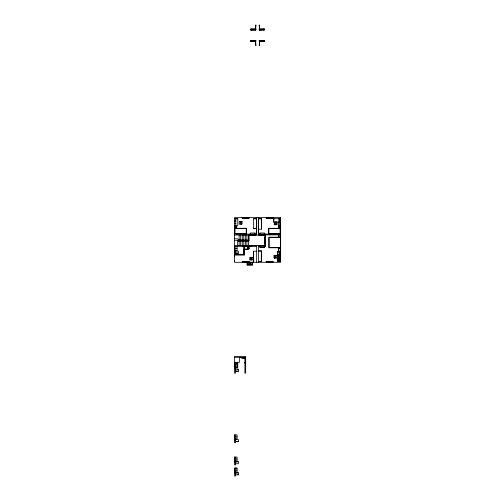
<?xml version="1.0" encoding="UTF-8"?>
<svg xmlns="http://www.w3.org/2000/svg" width="501" height="501" viewBox="0 0 501 501"><rect width="100%" height="100%" fill="white"/><g stroke="black" fill="none" stroke-linecap="round" stroke-linejoin="round"><path stroke-width="0.75" d="M256.65 235.038L256.65 217.584L256.65 234.28M258.366 262.299L258.366 245.565L258.366 246.505L265.455 246.505L265.455 234.869L280.641 234.869M255.604 40.882L255.598 41.552L255.604 40.882L251.114 40.882L251.114 41.552L251.17 40.5M259.531 29.697L259.531 29.033L259.531 29.697L264.014 29.697L264.021 29.033L263.964 30.085M280.247 259.468L280.529 257.996M234.8 365.617L234.856 365.611M237.806 369.513L238.363 369.237L238.363 371.285L235.589 371.285M235.576 463.763L238.351 463.763L238.351 461.709L235.576 461.985M235.576 474.842L238.351 474.842L238.351 472.794L235.576 473.069M234.856 248.609L235.783 248.471L234.85 248.339M234.675 365.555L235.852 365.498M245.509 358.234L244.845 358.24L245.509 358.234L245.509 362.724L244.845 362.724L245.734 362.674M255.604 29.697L255.598 29.033L255.604 29.697L251.114 29.697L251.114 29.033L251.17 30.085M259.531 40.882L259.531 41.552L259.531 40.882L264.014 40.882L264.021 41.552L263.964 40.5M234.487 218.693L237.806 218.693L237.793 225.055A1.108 1.108 0 0 1 236.804 225.976L234.487 225.982M256.65 218.693L253.6 218.693L253.6 228.663L256.65 228.663M258.366 218.693L261.409 218.693L261.409 229.22L258.366 229.22M280.641 218.693L273.433 218.693L273.433 222.018L278.424 222.018L278.424 228.174L280.641 228.174M234.487 218.78L237.806 218.78M253.6 218.78L256.65 218.78M258.366 218.78L261.409 218.78M278.976 218.78L280.641 218.78M234.487 221.091L235.783 221.091M234.487 221.179L235.783 221.179M241.914 221.674L240.029 221.505M279.251 221.924L280.641 221.924M280.641 222.018L278.976 222.018L278.976 218.693M274.304 222.882L274.473 224.767M276.853 222.882L276.69 224.767M280.641 223.127L280.641 230.88M234.487 223.496L235.783 223.496M234.487 223.584L235.783 223.584M241.914 223.891L240.029 224.053M274.304 224.435L276.853 224.435M274.304 224.598L276.853 224.598M234.487 225.895L235.783 225.895M279.251 225.951L280.641 225.951M278.424 226.039L280.641 226.039M234.487 228.024L235.783 228.024M279.251 228.087L280.641 228.087M234.487 228.112L236.697 228.112L236.697 225.895M234.487 228.274L246.505 228.274L246.505 234.092M280.641 228.274L268.617 228.274L268.617 234.092M235.038 228.556L246.229 228.556L246.229 233.541M253.6 228.575L256.65 228.575M280.084 228.556L268.893 228.556L268.893 233.541M280.641 228.588L280.641 230.36M261.409 229.132L261.303 218.78M280.61 231.656L280.497 232.627M280.641 233.103L280.641 233.541M246.505 233.541L235.038 233.541L235.038 228.274M268.617 233.541L280.084 233.541L280.084 228.274M236.553 234.092L237.386 234.092M249.73 234.092L250.168 234.092M254.483 234.042L255.992 234.099M260.645 234.042L259.142 233.986M264.741 234.092L265.186 234.092M277.667 234.092L278.5 234.092M234.487 234.092L256.65 234.092M258.366 234.092L280.641 234.092M280.641 234.982L278.424 234.982L278.424 237.086L280.641 237.086M234.487 235.038L264.678 235.038L264.678 245.565L234.487 245.565M280.641 235.426L280.641 236.697M280.253 236.196L280.641 236.196M280.641 237.198L268.837 237.198L268.837 247.782L280.641 247.782M280.36 237.474L269.112 237.474L269.112 247.507L280.36 247.507M264.597 237.8L264.597 243.899M234.487 238.752L237.587 238.752L238.858 240.023L248.446 240.023M265.455 239.691L265.455 245.34M265.455 239.804L265.455 245.233M234.487 240.298L245.703 240.298M248.446 240.58L237.587 240.298M237.937 240.743L248.947 240.743M237.937 241.075L248.947 241.075L248.947 235.038M280.641 246.01L280.641 246.893M234.487 246.505L256.65 246.505M244.388 246.617L250.168 246.505M259.969 247.337L264.403 247.337M280.641 247.889L278.424 247.889L278.424 251.878M278.424 248.001L280.641 248.001M278.424 248.089L280.641 248.089M235.176 248.471L237.036 248.471M244.388 248.997L248.828 248.997A1.027 1.027 0 0 0 249.705 248.108L249.73 246.505M280.034 249.273L280.641 249.273M243.611 249.874L243.611 253.926M244.388 249.824L244.388 253.976M237.061 250.425L234.487 250.394L237.061 250.437L237.061 246.505M280.034 250.381L280.466 250.381M280.084 250.55L280.641 250.55M258.366 250.938L261.409 250.938L261.409 261.466L258.366 261.466M258.366 251.026L261.409 251.026M235.576 251.158L238.351 251.158L238.351 253.212L235.576 253.212M256.65 251.214L253.6 251.214L253.6 262.299M253.6 251.302L253.713 262.211L253.324 262.211L253.324 261.109M234.487 251.621L234.512 246.536M280.641 251.771L277.316 251.771L277.316 261.19L280.641 261.221M234.487 251.828L235.489 251.828L235.576 250.437L235.576 254.32M280.641 251.859L277.479 251.878L277.479 254.539L280.641 254.539M235.576 252.936L238.351 253.212M280.641 253.875L280.554 258.554M279.251 253.926L280.641 253.926M279.251 254.013L280.641 254.013M244.388 254.289L244.388 254.733M234.468 254.32L243.611 254.32L243.611 246.505M234.487 255.097L244.388 255.097L244.388 246.505M280.641 255.04L280.247 253.537M280.084 255.429L280.641 255.429M274.097 255.623L275.982 255.46M279.251 256.086L280.641 256.086M279.251 256.174L280.641 256.174M250.037 257.483L251.922 257.32M274.097 257.84L275.982 258.009M279.251 258.948L280.641 258.948M279.251 259.036L280.641 259.036M250.037 259.7L251.922 259.869M234.487 260.777L234.487 261.666M280.641 260.777L280.641 261.666M277.867 260.965L280.084 260.965M277.479 260.99L280.641 261.077L279.251 261.102M258.366 261.378L261.409 261.378M247.087 263.131L252.517 263.131M247.087 264.791L252.517 264.791M234.487 357.319L244.901 357.319L244.901 373.113L245.678 373.113L245.678 356.38L234.487 356.38L234.487 373.113L235.589 373.113L235.589 368.68L234.487 368.68M244.901 357.99L245.678 357.99M244.901 358.127L245.678 358.127M234.487 362.311L239.472 362.311L239.472 357.319M244.901 362.837L245.678 362.837M244.901 362.974L245.678 362.974M234.455 363.144L237.806 363.137L237.781 367.847L234.455 367.853M237.699 363.25L234.593 363.25L234.593 367.74L237.699 367.74M235.589 369.237L238.363 369.237M235.589 371.009L238.363 371.285M235.176 436.859L237.036 436.859M234.468 438.826L237.061 438.807L237.042 434.893L234.487 434.893L234.487 442.702L235.576 442.702L235.576 438.807M235.576 439.546L238.351 439.546L238.351 441.6L235.576 441.6M234.487 440.21L235.489 440.21L235.489 438.826M235.576 441.318L238.351 441.6M235.176 459.022L237.036 459.022M234.468 460.989L237.061 460.976L237.061 457.056L234.487 457.056L234.487 464.865L235.576 464.865L235.576 460.976L235.489 462.373L234.487 462.373M235.576 461.709L238.351 461.709M237.036 468.166L234.512 468.166L234.512 472.042M235.176 470.107L237.036 470.107M234.468 472.074L237.061 472.055L237.061 468.134L234.487 468.134L234.487 475.95L235.576 475.95L235.576 472.055M235.576 472.794L238.351 472.794M234.487 473.458L235.489 473.458L235.489 472.074M237.793 474.566L238.351 474.842M280.547 218.78L280.547 221.924M280.529 222.325L280.529 225.644M280.573 248.001L280.529 251.483M280.447 256.669L280.447 258.441M280.36 237.198L280.36 247.782M279.282 256.556L279.282 258.554M279.251 218.693L279.251 228.174M279.251 251.771L279.251 261.19M278.562 234.982L278.562 237.086M278.531 248.001L278.531 251.878M278.168 234.03L278.118 233.71M277.648 251.878L277.648 254.539M277.479 259.769L277.479 261.077M274.373 255.46L274.373 258.009M274.266 255.46L274.266 258.009M272.682 217.803L272.663 218.248M272.682 261.635L272.682 262.073M272.237 217.803L272.218 218.248M272.237 261.635L272.218 262.073M271.774 217.803L271.792 218.248M271.792 261.635L271.774 262.073M270.884 217.803L270.909 218.248M270.884 261.635L270.909 262.073M270.609 234.092L270.609 234.869M270.465 217.803L270.446 218.248M270.465 261.635L270.465 262.073M270.001 217.803L270.02 218.248M270.001 261.635L270.02 262.073M269.582 217.803L269.582 218.248M269.582 261.635L269.582 262.073M269.557 217.803L269.557 218.248M269.557 261.635L269.557 262.073M269.137 217.803L269.112 218.248M269.137 261.635L269.112 262.073M268.668 217.803L268.693 218.248M268.668 261.635L268.693 262.073M268.248 217.803L268.248 218.248M268.248 261.635L268.248 262.073M267.34 217.803L267.365 218.248M267.365 261.635L267.34 262.073M266.92 217.803L266.92 218.248M266.895 261.635L266.92 262.073M266.476 217.803L266.457 218.248M266.476 261.635L266.457 262.073M265.455 234.092L265.455 246.505M265.192 246.505L264.747 246.505M264.403 41.552L259.142 41.552M264.403 234.099L264.403 232.984L259.969 232.984L259.969 234.092M264.403 246.505L264.403 247.613L259.969 247.613L259.969 246.505M264.127 29.089L264.127 29.866M264.127 40.719L264.127 41.495M263.964 234.706L263.964 235.094M263.964 245.503L263.964 245.891M261.303 251.026L261.303 261.378M259.581 29.697L259.581 30.085M259.581 40.5L259.581 40.882M259.581 234.706L259.581 235.094M259.581 245.503L259.581 245.891M259.587 246.53L259.142 246.561M259.418 29.089L259.418 29.866M259.418 40.719L259.418 41.495M256.65 245.565L256.65 262.299M255.992 41.552L250.725 41.495M255.71 29.089L255.71 29.866M255.71 40.719L255.71 41.495M255.548 29.697L255.548 30.085M255.548 40.5L255.548 40.882M255.548 234.706L255.548 235.094M255.548 245.503L255.548 245.891M255.04 234.092L255.04 232.984L250.606 232.984L250.606 234.092M252.517 262.299L252.517 265.01L247.087 265.01L247.087 262.299M252.354 262.023L252.354 265.01M251.17 234.706L251.17 235.094M251.17 245.503L251.17 245.891M251.001 29.089L251.001 29.866M251.001 40.719L251.001 41.495M250.688 262.023L250.688 265.01M250.368 257.32L250.3 259.7M250.168 235.038L249.73 235.038M250.168 245.565L249.73 245.565M250.199 257.32L250.199 259.869M249.028 262.023L249.028 265.01M248.721 217.803L248.746 218.248M248.778 235.038L248.778 241.075M248.721 261.635L248.746 262.073M248.615 235.038L248.615 241.075M248.446 235.038L248.446 245.565M248.302 217.803L248.283 218.248M248.302 261.635L248.283 262.073M248.076 246.617L248.076 248.997M247.989 246.617L247.989 248.997M247.932 246.617L247.932 249.385L244.607 249.385L244.607 246.617M247.419 217.803L247.419 218.248M247.394 261.635L247.369 265.01M246.949 217.803L246.974 218.248M246.974 261.635L246.949 262.073M246.893 235.038L246.893 240.023M246.893 240.58L246.893 245.565M246.505 217.803L246.505 218.248M246.505 261.635L246.53 262.073M246.085 217.803L246.085 218.248M246.085 261.635L246.085 262.073M246.066 217.803L246.066 218.248M246.066 261.635L246.066 262.073M245.703 240.023L245.703 240.994M245.622 217.803L245.64 218.248M245.622 261.635L245.64 262.073M245.346 235.038L245.346 240.023M245.346 240.58L245.346 245.565M245.177 217.803L245.202 218.248M245.177 261.635L245.202 262.073M244.757 217.803L244.732 218.248M244.757 261.635L244.732 262.073M244.513 234.092L244.513 235.038M244.513 245.565L244.513 246.505M243.868 217.803L243.849 218.248M243.793 235.038L243.793 240.023M243.793 240.58L243.793 245.565M243.868 261.635L243.849 262.073M243.405 217.803L243.43 218.248M243.43 261.635L243.405 262.073M243.242 246.542L242.803 246.542M242.96 217.803L242.96 218.248M242.96 261.635L242.985 262.073M242.24 235.038L242.24 240.023M242.24 240.58L242.24 245.565M241.751 221.505L241.751 224.053M241.582 221.505L241.582 224.053M240.687 235.038L240.687 240.023M240.687 240.58L240.687 245.565M239.14 235.038L239.14 240.023M239.14 240.58L239.14 245.565M238.858 240.023L238.858 240.58L237.587 241.851L237.587 245.565M238.363 240.743L238.363 241.075M238.031 240.743L238.031 241.075M237.004 233.71L236.998 234.092M235.783 218.693L235.783 228.112M235.176 246.536L235.176 250.412M235.176 434.918L235.176 438.801M235.176 457.081L235.176 460.964M235.176 468.166L235.176 472.042M234.512 252.936L234.512 256.813M234.512 434.918L234.512 438.801M234.512 457.081L234.512 460.964M258.366 217.584L258.366 235.038L258.366 217.584M255.873 25.05L255.548 29.478L255.873 25.05M259.581 41.107L259.255 45.535L259.581 41.107M240.887 357.745L245.258 358.509L240.887 357.745M236.791 233.648L237.217 233.767L236.791 233.648M277.905 233.648L278.331 233.767L277.905 233.648M280.034 236.14L280.466 236.259L280.034 236.14M240.261 222.676L240.574 222.776L240.261 222.676M251.377 258.597L251.671 258.741L251.396 258.56M275.481 223.221L275.775 223.365L275.5 223.177M275.437 256.737L275.75 256.844L275.437 256.737M259.255 25.05L259.581 29.478L259.255 25.05M255.548 41.107L255.873 45.535L255.548 41.107M255.992 29.033L250.725 29.089L255.992 29.033M264.403 29.033L259.142 29.089L264.403 29.033M255.936 29.866L250.782 30.085L255.936 29.866M264.353 29.866L259.192 30.085L264.353 29.866M255.936 40.5L250.782 40.719L255.936 40.5M264.353 40.5L259.192 40.719L264.353 40.5M280.641 217.584L234.487 217.584L234.487 262.299L280.641 262.299L280.641 217.584M249.166 217.803L242.096 217.803L242.096 218.248L249.166 218.248L249.166 217.803M273.101 217.803L266.031 217.803L266.031 218.248L273.101 218.248L273.101 217.803M273.878 218.856L273.602 221.849L273.878 218.856M241.914 221.505L239.202 221.505L239.202 224.053L241.914 224.053L241.914 221.505M276.853 222.049L274.304 222.049L274.304 224.767L276.853 224.767L276.853 222.049M255.936 234.875L250.782 235.094L255.936 234.875M264.353 234.875L259.192 235.094L264.353 234.875M255.936 245.503L250.782 245.728L255.936 245.503M264.353 245.503L259.192 245.728L264.353 245.503M278.7 255.097L277.867 255.097L277.867 257.589L278.7 257.589L278.7 255.097M276.815 255.46L274.097 255.46L274.097 258.009L276.815 258.009L276.815 255.46M252.748 257.32L250.037 257.32L250.037 259.869L252.748 259.869L252.748 257.32M278.7 258.14L277.867 258.14L277.867 260.633L278.7 260.633L278.7 258.14M249.166 261.635L242.096 261.635L242.096 262.073L249.166 262.073L249.166 261.635M273.101 261.635L266.031 261.635L266.031 262.073L273.101 262.073L273.101 261.635M237.255 363.695L235.038 363.695L235.038 367.296L237.255 367.296L237.255 363.695M237.036 363.914L235.257 363.914L235.257 367.076L237.036 367.076L237.036 363.914M271.354 218.248L271.354 217.803L271.329 218.248M271.354 262.073L271.354 261.635L271.329 262.073M267.803 218.248L267.803 217.803L267.784 218.248M267.803 262.073L267.803 261.635L267.784 262.073M247.857 218.248L247.857 217.803L247.838 218.248M247.857 262.073L247.857 261.635L247.838 262.073M244.313 218.248L244.313 217.803L244.294 218.248M244.313 262.073L244.313 261.635L244.294 262.073M242.54 218.248L242.54 217.803L242.515 218.248M242.54 262.073L242.54 261.635L242.515 262.073"/></g></svg>
